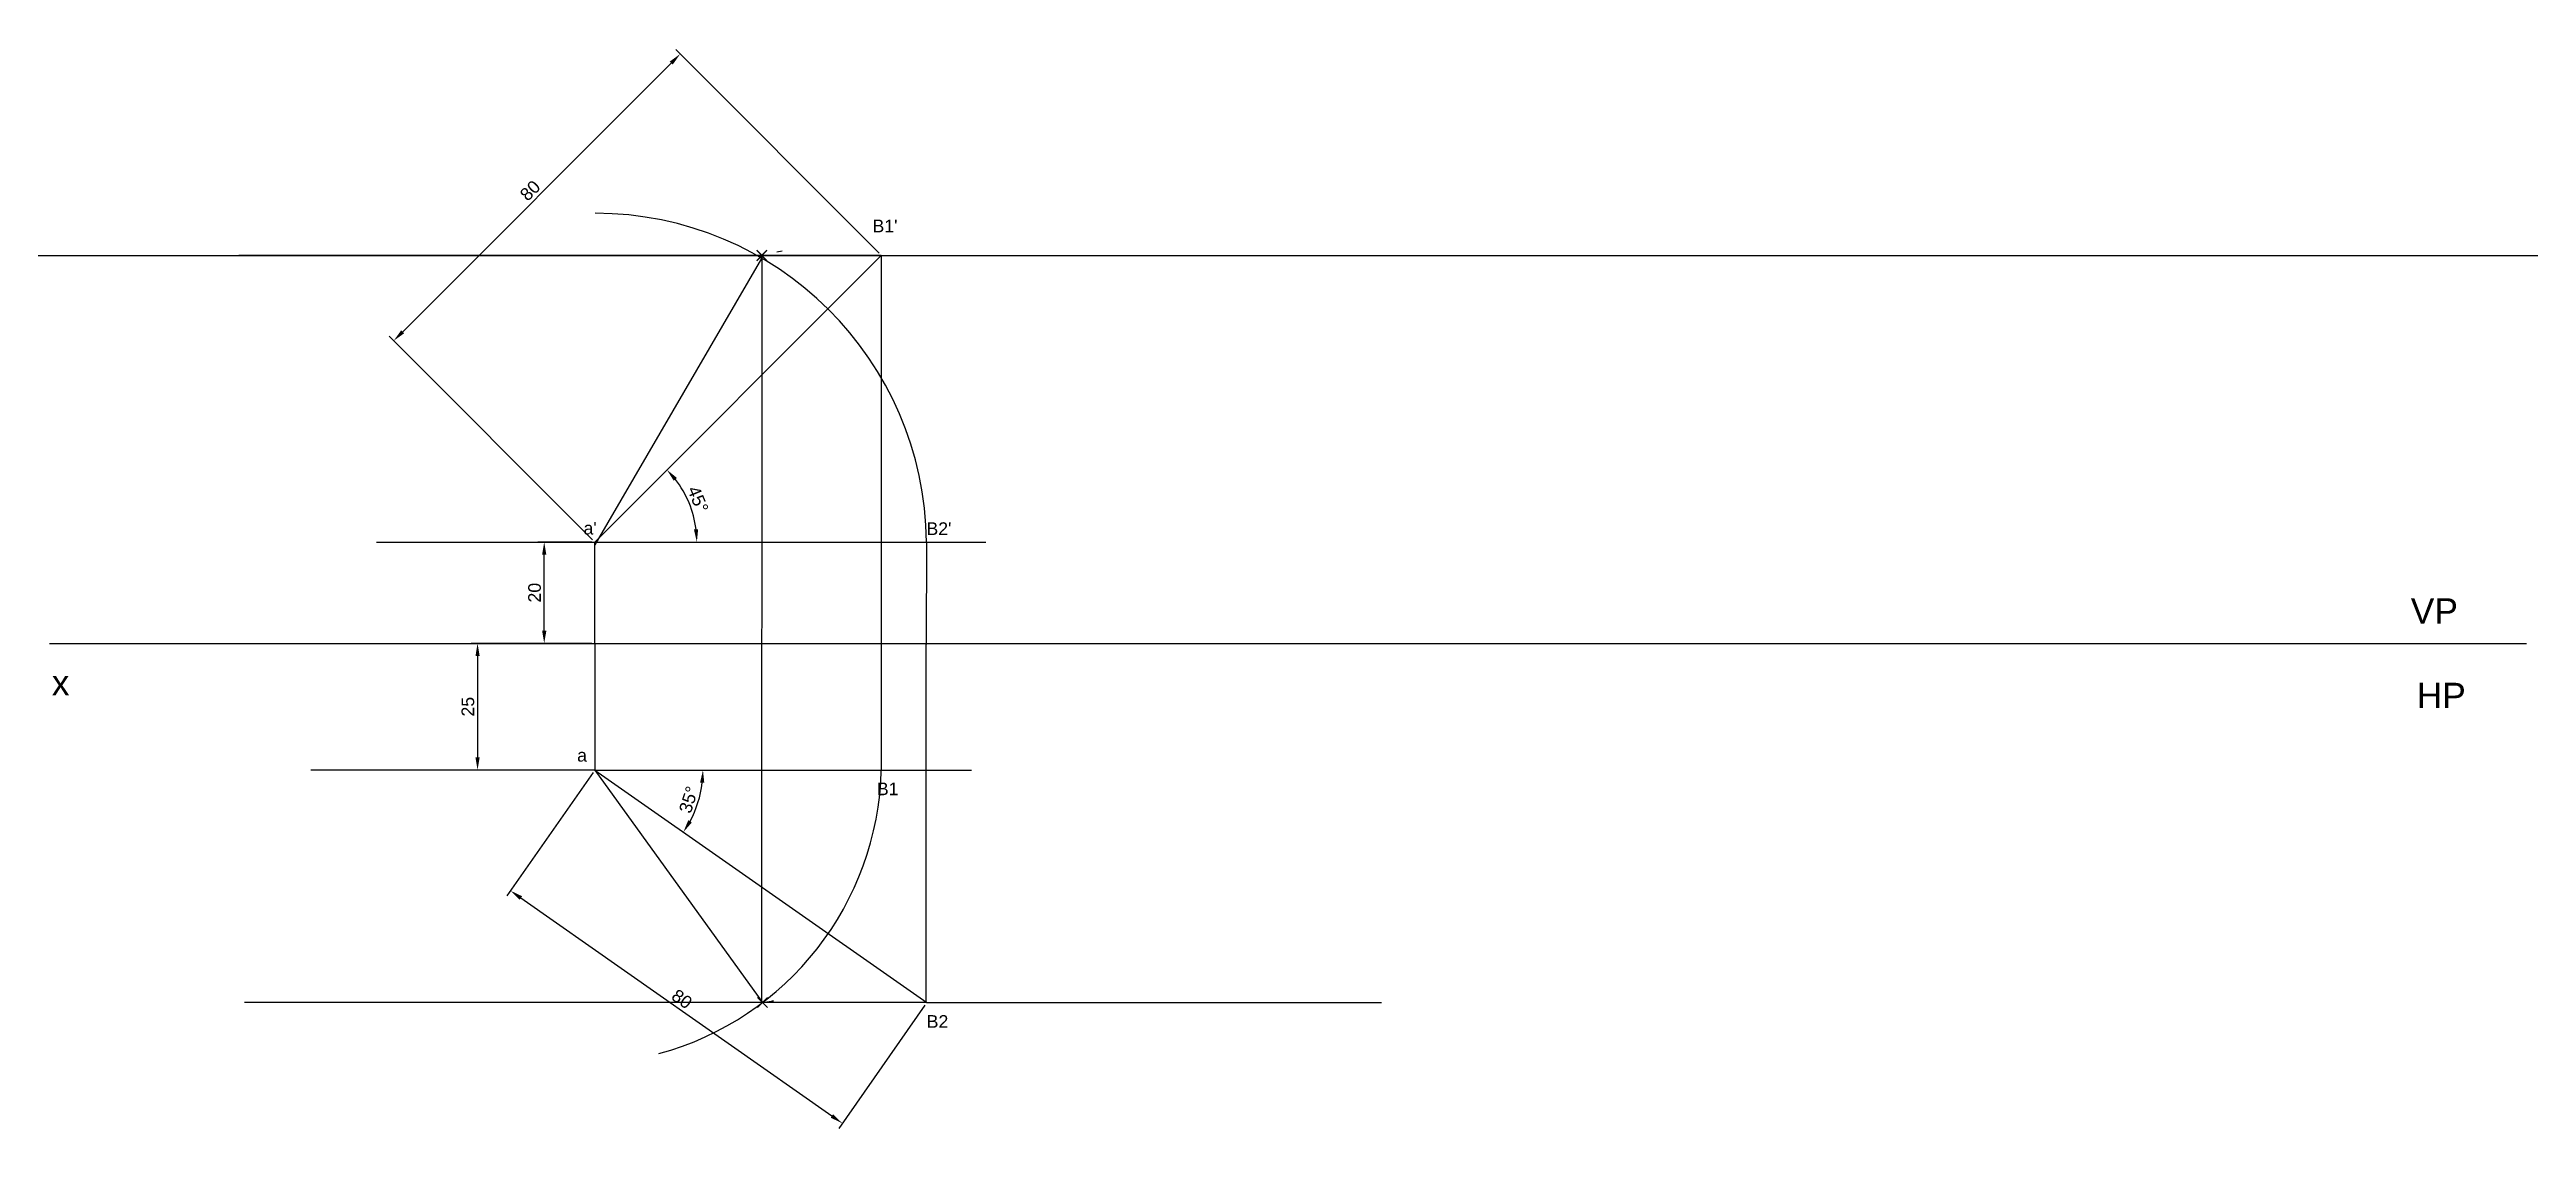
# Model space of a CAD drawing. Header units: millimetres. Extents: x 150 to 639, y 153 to 366.
import ezdxf

# ---------------------------------------------------------------- set-up
doc = ezdxf.new("R2010")
doc.units = ezdxf.units.MM
doc.header["$PDMODE"] = 3
doc.styles.get("Standard").update_dxf_attribs({"font": 'arial.ttf'})
doc.dimstyles.new('ISO-25', dxfattribs={"dimtxt": 2.5, "dimasz": 2.5, "dimexe": 1.25, "dimexo": 0.625, "dimtad": 1, "dimtxsty": 'Standard', "dimcen": 2.5, "dimadec": 0, "dimazin": 0, "dimtfac": 1, "dimtmove": 0, "dimatfit": 3, "dimfxl": 1, "dimarcsym": 0})

# ---------------------------------------------------------------- blocks, each defined once
blk = doc.blocks.new('*D1')
at = {"color": 0, "lineweight": -2, "transparency": 16777216}
for p, q in [((257.08, 268.49), (246.46, 268.49)), ((247.71, 250.99), (247.71, 265.99)), ((257.08, 248.49), (246.46, 248.49))]:
    blk.add_line(p, q, dxfattribs=at)
at = {"color": 0, "transparency": 16777216}
for points in [[(247.29, 265.99), (248.13, 265.99), (247.71, 268.49)], [(247.29, 250.99), (248.13, 250.99), (247.71, 248.49)]]:
    blk.add_solid(points, dxfattribs=at)
at = {"layer": 'Defpoints', "color": 0, "transparency": 16777216}
for p in [(247.71, 268.49), (257.71, 268.49), (257.71, 248.49)]:
    blk.add_point(p, dxfattribs=at)
at = {"color": 0, "transparency": 16777216, "insert": (245.81, 258.49), "char_height": 2.5, "attachment_point": 5, "rotation": 90}
blk.add_mtext('20', dxfattribs=at)
blk = doc.blocks.new('*D2')
at = {"color": 0, "lineweight": -2, "transparency": 16777216}
for p, q in [((257.08, 248.49), (233.29, 248.49)), ((234.54, 245.99), (234.54, 225.99)), ((257.08, 223.49), (233.29, 223.49))]:
    blk.add_line(p, q, dxfattribs=at)
at = {"color": 0, "transparency": 16777216}
for points in [[(234.13, 245.99), (234.96, 245.99), (234.54, 248.49)], [(234.13, 225.99), (234.96, 225.99), (234.54, 223.49)]]:
    blk.add_solid(points, dxfattribs=at)
at = {"layer": 'Defpoints', "color": 0, "transparency": 16777216}
for p in [(257.71, 248.49), (234.54, 223.49), (257.71, 223.49)]:
    blk.add_point(p, dxfattribs=at)
at = {"color": 0, "transparency": 16777216, "insert": (232.64, 235.99), "char_height": 2.5, "attachment_point": 5, "rotation": 90}
blk.add_mtext('25', dxfattribs=at)
blk = doc.blocks.new('*D3')
at = {"color": 0, "lineweight": -2, "transparency": 16777216}
blk.add_arc((257.71, 268.49), 20.14, 7.1176, 37.8824, dxfattribs=at)
at = {"color": 0, "transparency": 16777216}
for points in [[(273.29, 280.58), (273.92, 281.13), (271.95, 282.73)], [(278.11, 271.01), (277.28, 270.96), (277.85, 268.49)]]:
    blk.add_solid(points, dxfattribs=at)
at = {"layer": 'Defpoints', "color": 0, "transparency": 16777216}
for p in [(314.28, 325.06), (277.16, 273.7), (214.57, 268.49), (257.71, 268.49), (334.93, 268.49)]:
    blk.add_point(p, dxfattribs=at)
at = {"color": 0, "transparency": 16777216, "insert": (278.07, 276.92), "char_height": 2.5, "attachment_point": 5, "rotation": 292.5}
blk.add_mtext('45°', dxfattribs=at)
blk = doc.blocks.new('*D4')
at = {"color": 0, "lineweight": -2, "transparency": 16777216}
blk.add_arc((257.71, 223.49), 21.35, 331.7143, 353.2857, dxfattribs=at)
at = {"color": 0, "transparency": 16777216}
for points in [[(278.49, 221.02), (279.32, 220.97), (279.06, 223.49)], [(276.86, 213.15), (276.15, 213.59), (275.19, 211.24)]]:
    blk.add_solid(points, dxfattribs=at)
at = {"layer": 'Defpoints', "color": 0, "transparency": 16777216}
for p in [(257.71, 223.49), (257.71, 223.49), (332.11, 223.49), (277.31, 215.03), (323.24, 177.6)]:
    blk.add_point(p, dxfattribs=at)
at = {"color": 0, "transparency": 16777216, "insert": (276.25, 217.64), "char_height": 2.5, "attachment_point": 5, "rotation": 72.5}
blk.add_mtext('35°', dxfattribs=at)
blk = doc.blocks.new('*D8')
at = {"color": 0, "lineweight": -2, "transparency": 16777216}
for p, q in [((219.76, 309.98), (272.79, 363.01)), ((313.84, 325.5), (273.67, 365.66)), ((257.27, 268.93), (217.11, 309.09))]:
    blk.add_line(p, q, dxfattribs=at)
at = {"color": 0, "transparency": 16777216}
for points in [[(272.5, 363.3), (273.09, 362.71), (274.56, 364.78)], [(219.46, 310.27), (220.05, 309.68), (217.99, 308.21)]]:
    blk.add_solid(points, dxfattribs=at)
at = {"layer": 'Defpoints', "color": 0, "transparency": 16777216}
for p in [(274.56, 364.78), (314.28, 325.06), (257.71, 268.49)]:
    blk.add_point(p, dxfattribs=at)
at = {"color": 0, "transparency": 16777216, "insert": (244.93, 337.84), "char_height": 2.5, "attachment_point": 5, "rotation": 45}
blk.add_mtext('80', dxfattribs=at)
blk = doc.blocks.new('*D10')
at = {"color": 0, "lineweight": -2, "transparency": 16777216}
for p, q in [((257.35, 222.98), (240.32, 198.66)), ((243.09, 198.25), (304.53, 155.23)), ((322.88, 177.09), (305.86, 152.77))]:
    blk.add_line(p, q, dxfattribs=at)
at = {"color": 0, "transparency": 16777216}
for points in [[(243.33, 198.59), (242.85, 197.91), (241.04, 199.68)], [(304.76, 155.57), (304.29, 154.89), (306.57, 153.8)]]:
    blk.add_solid(points, dxfattribs=at)
at = {"layer": 'Defpoints', "color": 0, "transparency": 16777216}
for p in [(257.71, 223.49), (323.24, 177.6), (306.57, 153.8)]:
    blk.add_point(p, dxfattribs=at)
at = {"color": 0, "transparency": 16777216, "insert": (274.9, 178.3), "char_height": 2.5, "attachment_point": 5, "rotation": 325}
blk.add_mtext('80', dxfattribs=at)

msp = doc.modelspace()

# ---------------------------------------------------------------- linework, layer by layer
for p, q in [((314.278, 325.057), (187.397, 325.057)), ((314.278, 325.057), (212.678, 325.057)), ((257.709, 268.488), (314.278, 325.057)), ((290.694, 325.051), (290.652, 177.791)), ((290.711, 325.034), (290.669, 325.034)), ((294.684, 325.879), (293.649, 325.689)), ((314.278, 325.057), (426.612, 325.057)), ((314.284, 325.039), (314.284, 325.039)), ((314.284, 325.039), (314.284, 248.439)), ((214.569, 268.488), (334.927, 268.488)), ((323.187, 268.488), (323.139, 248.281)), ((150.008, 248.488), (639.197, 248.488)), ((314.284, 248.488), (314.284, 223.488)), ((323.139, 177.602), (323.139, 248.281)), ((257.709, 223.488), (201.627, 223.488)), ((257.709, 223.488), (332.108, 223.488)), ((257.709, 223.488), (323.241, 177.602)), ((323.241, 177.602), (188.485, 177.602)), ((323.09, 177.602), (232.2, 177.602)), ((290.809, 177.607), (292.992, 177.939)), ((290.809, 177.607), (290.809, 177.607)), ((292.992, 177.939), (292.694, 177.878)), ((323.241, 177.602), (413.09, 177.602)), ((323.241, 177.602), (323.241, 177.602))]:
    msp.add_line(p, q)
at = {"color": 244, "true_color": 0x991b1e}
for p, q in [((257.771, 267.935), (290.694, 324.465)), ((257.709, 223.488), (290.802, 177.602))]:
    msp.add_line(p, q, dxfattribs=at)
msp.add_xline((314.278, 325.057), (1, 0))
for points in [[(150.008, 248.488), (257.709, 248.488), (257.709, 268.488)], [(257.709, 248.488), (257.709, 223.488)]]:
    msp.add_lwpolyline(points)
for centre, radius, start, end in [((257.771, 267.935), 65.419, 0.48494, 90), ((254.806, 224.975), 59.497, 285.15415, 358.56825)]:
    msp.add_arc(centre, radius, start, end)
for p in [(290.688, 325.057), (290.694, 325.004), (290.809, 177.607), (290.811, 177.602)]:
    msp.add_point(p)

# ---------------------------------------------------------------- texts
at = {"attachment_point": 1}
for s, width, insert, char_height in [("B1'", 1.73365, (312.544, 332.105), 2.5), ("a' ", 7.02555, (255.47, 272.469), 2.5), ("B2'", 12.05662, (323.197, 272.373), 2.5), ('VP', 16.6847, (616.346, 257.382), 5), ('x', 14.62297, (150.451, 243.236), 5), ('HP', 21.36812, (617.517, 240.71), 5), ('a', 5.39794, (254.206, 227.657), 2.5), ('B2', 7.88352, (323.241, 175.131), 2.5)]:
    msp.add_mtext_dynamic_manual_height_columns(s, width=width, gutter_width=12.5, heights=[0], dxfattribs=dict(at, insert=insert, char_height=char_height))
at = {"insert": (313.404, 221.026), "char_height": 2.5, "attachment_point": 1}
msp.add_mtext('B1', dxfattribs=at)

# ---------------------------------------------------------------- dimensions: what is measured, and where the dimension line sits
for p1, p2, distance, picture, middle in [((257.709, 268.488), (314.278, 325.057), 56.171, '*D8', (244.93, 337.836)), ((257.709, 223.488), (323.241, 177.602), -29.06, '*D10', (274.898, 178.298))]:
    dim = msp.add_aligned_dim(p1=p1, p2=p2, distance=distance, dimstyle='ISO-25')
    dim.commit()
    dim.dimension.update_dxf_attribs({"geometry": picture, "text_midpoint": middle})
for base, line1, line2, picture, middle in [((277.161, 273.7), ((214.569, 268.488), (334.927, 268.488)), ((257.709, 268.488), (314.278, 325.057)), '*D3', (278.066, 276.92)), ((277.309, 215.034), ((257.709, 223.488), (332.108, 223.488)), ((257.709, 223.488), (323.241, 177.602)), '*D4', (276.253, 217.642))]:
    dim = msp.add_angular_dim_2l(base=base, line1=line1, line2=line2, dimstyle='ISO-25')
    dim.commit()
    dim.dimension.update_dxf_attribs({"geometry": picture, "text_midpoint": middle})
for base, p2, picture, middle in [((247.709, 268.488), (257.709, 268.488), '*D1', (245.808, 258.488)), ((234.544, 223.488), (257.709, 223.488), '*D2', (232.642, 235.988))]:
    dim = msp.add_linear_dim(base=base, p1=(257.709, 248.488), p2=p2, angle=90, dimstyle='ISO-25')
    dim.commit()
    dim.dimension.update_dxf_attribs({"geometry": picture, "text_midpoint": middle})

doc.saveas('drawing.dxf')
